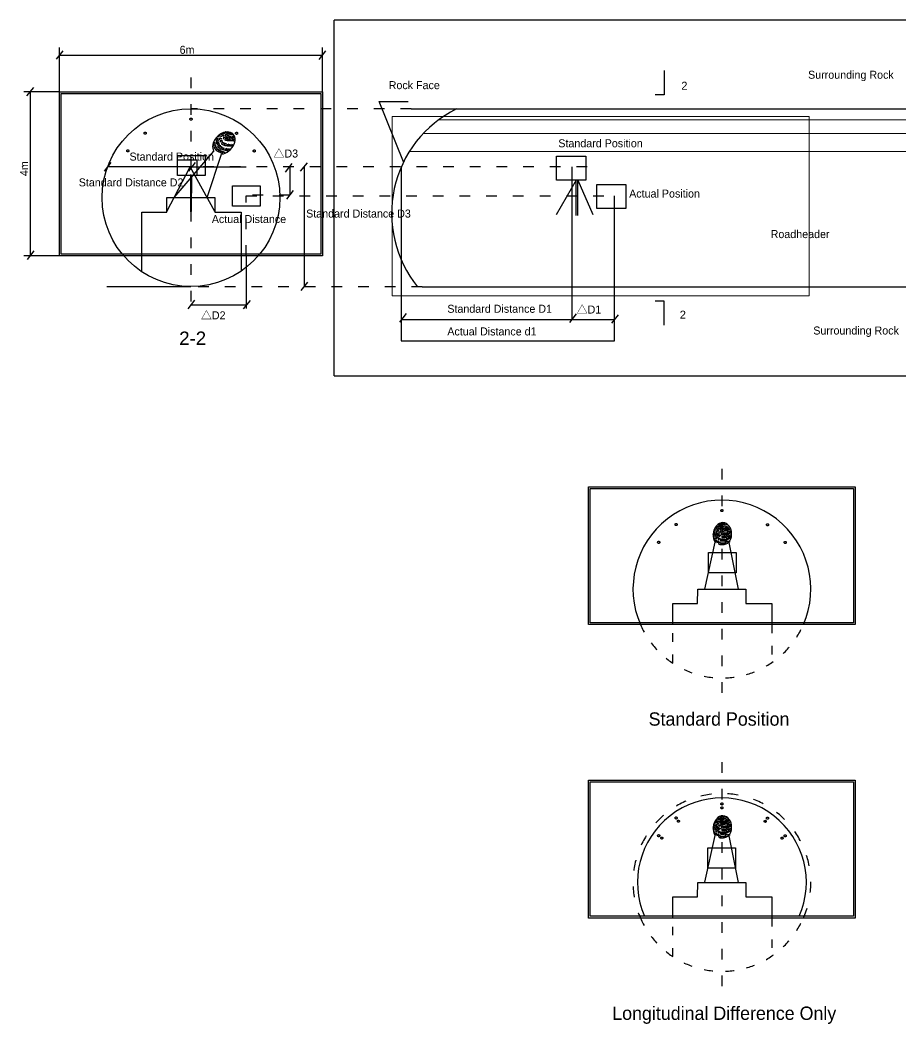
# Model space of a CAD drawing. Header units: millimetres. Extents: x -303 to 2557, y -529 to 648.
# Drawn here: x -303 to 687, y -529 to 600 of the extents above; entities that cross this region are included whole.
import ezdxf

# ---------------------------------------------------------------- set-up
doc = ezdxf.new("R2010")
doc.units = ezdxf.units.MM
doc.linetypes.add('ACAD_ISO02W100', pattern=[15, 12, -3])
doc.linetypes.add('ACAD_ISO03W100', pattern=[30, 12, -18])
doc.styles.get("Standard").update_dxf_attribs({"font": 'Arial.ttf'})
doc.styles.add('宋体', font='Songti TC.ttf', dxfattribs={"height": 3})
picture_1 = doc.add_image_def('image1.png', size_in_pixel=(2374, 1020))
picture_2 = doc.add_image_def('image2.png', size_in_pixel=(310, 254))
picture_3 = doc.add_image_def('image3.png', size_in_pixel=(440, 322))

msp = doc.modelspace()

# ---------------------------------------------------------------- linework, layer by layer
for p, q in [((50, 200), (50, 600)), ((421.22081, 543.16139), (421.22081, 516.10044)), ((127.86293, 440.38008), (100.59056, 508.52772)), ((100.59056, 508.52772), (133.16589, 508.52772)), ((421.22081, 516.10044), (410.92556, 516.10044)), ((-130.28827, 400.35521), (-85.36796, 452.57634)), ((-74.96199, 453.81582), (-74.96199, 453.81582)), ((-92.9691, 400.35521), (-76.95694, 449.30711)), ((-138.47361, 384.79966), (-112.04283, 435.02911)), ((-84.41217, 384.79966), (-112.04283, 435.02911)), ((421.22081, 283.89956), (410.92556, 283.89956)), ((421.22081, 256.83861), (421.22081, 283.89956)), ((466.93741, -39.92779), (478.27853, 12.62517)), ((504.62673, -40.16105), (493.99283, 12.19571)), ((466.93741, -369.69859), (478.27853, -317.14563)), ((504.62673, -369.93185), (493.99283, -317.57509))]:
    msp.add_line(p, q)
at = {"ltscale": 1.5}
for p, q in [((-255.3302, 565.49707), (-262.90302, 555.86364)), ((-259.22417, 519.3031), (-259.22417, 569.3031)), ((40.10303, 565.24315), (32.53021, 555.60972)), ((36.77583, 519.3031), (36.77583, 569.3031)), ((36.77583, 560.28293), (-259.22417, 560.28293)), ((-288.52054, 524.34181), (-296.09337, 514.70838)), ((-259.22417, 519.3031), (-299.22417, 519.3031)), ((-292.28503, 519.3031), (-292.28503, 334.70645)), ((-201.39054, 439.84581), (-208.96337, 430.21239)), ((-111.22417, 435.0291), (-205.17695, 435.0291)), ((-106.49942, 439.73483), (-114.07225, 430.1014)), ((-111.22417, 435.0291), (-49.02417, 435.0291)), ((2.40324, 438.6004), (-5.16959, 428.96697)), ((-0.06942, 435.0291), (-0.06942, 403.0291)), ((19.31752, 439.59778), (11.7447, 429.96435)), ((16.1857, 435.0291), (16.1857, 300)), ((125.3775, 435.0291), (125.3775, 263.16598)), ((317.25172, 435.02911), (317.25172, 263.16598)), ((3.81586, 408.15132), (-3.75696, 398.51789)), ((365.1775, 239.28028), (365.1775, 402.19356)), ((-287.78603, 340.37456), (-295.35885, 330.74113)), ((-259.22417, 334.70645), (-299.22417, 334.70645)), ((-49.02418, 334.70649), (-49.02417, 275.4737)), ((20.04249, 305.30315), (12.46966, 295.66972)), ((-111.22417, 300), (-205.73101, 300)), ((-107.08443, 284.97577), (-114.65726, 275.34234)), ((-44.80136, 284.68554), (-52.37419, 275.05211)), ((-49.02417, 279.36035), (-111.22417, 279.36035)), ((130.76713, 269.81966), (123.1943, 260.18624)), ((125.3775, 263.16598), (317.25172, 263.16598)), ((125.3775, 263.16598), (125.3775, 239.28028)), ((321.99911, 269.49936), (314.42628, 259.86593)), ((317.25172, 263.16598), (365.1775, 263.16598)), ((369.22078, 268.59043), (361.64795, 258.957)), ((125.3775, 239.28028), (365.1775, 239.28028))]:
    msp.add_line(p, q, dxfattribs=at)
at = {"linetype": 'ACAD_ISO03W100'}
for p, q in [((-111.22417, 535.51027), (-111.22417, 265.97323)), ((421.22081, 516.10044), (421.22081, 516.10044)), ((-82.95785, 465.42835), (-82.63232, 467.59749)), ((-82.63232, 467.59749), (-80.57062, 466.07909)), ((-82.63232, 463.36766), (-82.30678, 465.53681)), ((-82.4153, 467.70595), (-80.57062, 466.94675)), ((-82.30678, 465.53681), (-80.24509, 464.0184)), ((-82.30678, 460.9816), (-81.98125, 463.15075)), ((-82.08977, 465.64526), (-80.24509, 464.88606)), ((-81.98125, 463.15075), (-79.91956, 461.63234)), ((-81.76423, 463.2592), (-79.91956, 462.5)), ((-80.24509, 468.24823), (-79.91956, 470.41738)), ((-79.91956, 470.41738), (-77.85787, 468.89898)), ((-79.70254, 470.52583), (-77.85787, 469.76664)), ((-79.15999, 465.21143), (-78.83446, 467.38058)), ((-78.83446, 467.38058), (-76.77276, 465.86218)), ((-78.61744, 467.48903), (-76.77276, 466.72984)), ((-78.1834, 462.60846), (-77.85787, 464.7776)), ((-77.85787, 464.7776), (-75.79617, 463.2592)), ((-77.64085, 464.88606), (-75.79617, 464.12686)), ((-76.98979, 470.74275), (-76.66426, 472.91189)), ((-76.66426, 472.91189), (-74.60256, 471.39349)), ((-76.55575, 468.57361), (-76.23022, 470.74275)), ((-76.44724, 473.02035), (-74.60256, 472.26115)), ((-76.23022, 470.74275), (-74.16852, 469.22435)), ((-76.0132, 470.85121), (-74.16852, 470.09201)), ((-74.49405, 466.18755), (-74.16852, 468.35669)), ((-74.16852, 468.35669), (-72.10683, 466.83829)), ((-73.95151, 468.46515), (-72.10683, 467.70595)), ((-73.51746, 471.61041), (-73.19193, 473.77955)), ((-73.19193, 473.77955), (-71.13024, 472.26115)), ((-72.97491, 473.88801), (-71.13024, 473.12881)), ((-72.32385, 469.54972), (-71.99832, 471.71887)), ((-71.99832, 471.71887), (-69.93662, 470.20047)), ((-71.99832, 464.88606), (-71.67278, 467.05521)), ((-71.7813, 471.82732), (-69.93662, 471.06813)), ((-71.67278, 467.05521), (-69.61109, 465.53681)), ((-71.45577, 467.16366), (-69.61109, 466.40446)), ((-70.47918, 468.24823), (-70.15365, 470.41738)), ((-70.15365, 470.41738), (-68.09195, 468.89898)), ((-69.93663, 470.52583), (-68.09195, 469.76664)), ((-69.61109, 471.93578), (-69.28556, 474.10492)), ((-69.28556, 474.10492), (-67.22387, 472.58652)), ((-69.06854, 474.21338), (-67.22387, 473.45418)), ((-68.96003, 464.0184), (-68.6345, 466.18755)), ((-68.6345, 466.18755), (-66.57281, 464.66915)), ((-68.41749, 466.296), (-66.57281, 465.53681)), ((-68.09195, 467.16366), (-67.76642, 469.33281)), ((-67.76642, 469.33281), (-65.70473, 467.81441)), ((-67.54941, 469.44126), (-65.70473, 468.68207)), ((-66.78983, 470.95967), (-66.4643, 473.12881)), ((-66.4643, 473.12881), (-64.4026, 471.61041)), ((-66.24728, 473.23727), (-64.4026, 472.47807)), ((-65.3792, 464.12686), (-65.05367, 466.296)), ((-65.05367, 466.296), (-62.99197, 464.7776)), ((-64.83665, 466.40446), (-62.99197, 465.64526)), ((-64.61963, 467.16366), (-64.29409, 469.33281)), ((-64.29409, 469.33281), (-62.2324, 467.81441)), ((-64.07708, 469.44126), (-62.2324, 468.68207)), ((-85.99613, 460.2224), (-85.6706, 462.39155)), ((-85.6706, 462.39155), (-83.60891, 460.87315)), ((-85.45359, 462.5), (-83.60891, 461.7408)), ((-85.45358, 457.72789), (-85.12805, 459.89703)), ((-85.12805, 459.89703), (-83.06636, 458.37863)), ((-84.91103, 460.00549), (-83.06636, 459.24629)), ((-84.25997, 455.55874), (-83.93444, 457.72789)), ((-83.93444, 457.72789), (-81.87274, 456.20948)), ((-83.71742, 457.83634), (-81.87274, 457.07714)), ((-82.74082, 453.3896), (-82.41529, 455.55874)), ((-82.41529, 455.55874), (-80.3536, 454.04034)), ((-82.19828, 455.6672), (-80.3536, 454.908)), ((-81.4387, 459.13783), (-81.11317, 461.30697)), ((-81.11317, 461.30697), (-79.05148, 459.78857)), ((-80.89615, 461.41543), (-79.05148, 460.65623)), ((-80.57062, 457.29405), (-80.24509, 459.4632)), ((-80.3536, 451.97965), (-80.02807, 454.1488)), ((-80.24509, 459.4632), (-78.1834, 457.9448)), ((-80.02807, 459.57166), (-78.1834, 458.81246)), ((-80.02807, 454.1488), (-77.96638, 452.63039)), ((-79.81105, 454.25725), (-77.96638, 453.49805)), ((-78.72595, 455.88411), (-78.40042, 458.05326)), ((-78.40042, 458.05326), (-76.33872, 456.53486)), ((-78.1834, 458.16171), (-76.33872, 457.40251)), ((-77.96638, 450.67817), (-77.64084, 452.84731)), ((-77.64084, 452.84731), (-75.57915, 451.32891)), ((-77.42383, 452.95577), (-75.57915, 452.19657)), ((-76.33872, 460.43931), (-76.01319, 462.60846)), ((-76.12171, 454.36571), (-75.79617, 456.53486)), ((-76.01319, 462.60846), (-73.9515, 461.09006)), ((-75.79617, 462.71691), (-73.9515, 461.95772)), ((-75.79617, 456.53486), (-73.73448, 455.01645)), ((-75.57916, 456.64331), (-73.73448, 455.88411)), ((-75.57915, 450.02742), (-75.25362, 452.19657)), ((-75.25362, 452.19657), (-73.19193, 450.67817)), ((-75.0366, 452.30502), (-73.19193, 451.54582)), ((-73.62597, 459.24629), (-73.30044, 461.41543)), ((-73.30044, 461.41543), (-71.23875, 459.89703)), ((-73.08343, 461.52389), (-71.23875, 460.76469)), ((-72.43236, 453.49805), (-72.10683, 455.6672)), ((-72.10683, 455.6672), (-70.04514, 454.1488)), ((-71.88981, 455.77565), (-70.04514, 455.01645)), ((-70.15365, 458.37863), (-69.82811, 460.54777)), ((-69.82811, 460.54777), (-67.76642, 459.02937)), ((-69.6111, 460.65623), (-67.76642, 459.89703)), ((-69.61109, 453.17268), (-69.28556, 455.34183)), ((-69.28556, 455.34183), (-67.22387, 453.82342)), ((-69.06854, 455.45028), (-67.22387, 454.69108)), ((-68.01686, 457.909), (-67.69133, 460.07815)), ((-67.69133, 460.07815), (-65.62964, 458.55975)), ((-67.47431, 460.1866), (-65.62964, 459.4274)), ((-66.13877, 458.05326), (-65.81324, 460.2224)), ((-65.81324, 460.2224), (-63.75155, 458.704)), ((-65.59622, 460.33086), (-63.75155, 459.57166)), ((-111.22417, 384.17488), (-111.22417, 435.02911)), ((-49.02418, 334.70649), (-48.98655, 402.19356)), ((-0.06942, 403.0291), (-49.02417, 403.0291)), ((421.22081, 283.89956), (421.22081, 283.89956)), ((484.96388, 34.01979), (486.92506, 34.38445)), ((487.73294, 34.00465), (489.69412, 34.36931)), ((478.19053, 22.19789), (477.28551, 24.19591)), ((477.28551, 24.19591), (479.84131, 24.04104)), ((477.4088, 24.40486), (479.36998, 24.76952)), ((478.89553, 25.6192), (477.99051, 27.61722)), ((477.99051, 27.61722), (480.54631, 27.46236)), ((478.1138, 27.82617), (480.07498, 28.19083)), ((480.09113, 20.59765), (479.18611, 22.59567)), ((479.18611, 22.59567), (481.74191, 22.44081)), ((479.3094, 22.80462), (481.27058, 23.16928)), ((480.63401, 28.1265), (479.72898, 30.12452)), ((479.72898, 30.12452), (482.28479, 29.96966)), ((479.85227, 30.33347), (481.81345, 30.69813)), ((481.00771, 23.879), (480.10269, 25.87702)), ((480.10269, 25.87702), (482.65849, 25.72216)), ((480.22598, 26.08597), (482.18716, 26.45063)), ((482.11159, 26.2683), (481.20657, 28.26632)), ((481.20657, 28.26632), (483.76237, 28.11146)), ((481.32986, 28.47527), (483.29104, 28.83993)), ((483.18981, 29.96966), (482.28479, 31.96768)), ((482.28479, 31.96768), (484.84059, 31.81282)), ((483.29507, 22.30965), (482.39005, 24.30767)), ((482.39005, 24.30767), (484.94585, 24.1528)), ((482.40808, 32.17663), (484.36926, 32.54129)), ((482.51334, 24.51662), (484.47452, 24.88128)), ((484.4522, 25.7057), (483.54718, 27.70372)), ((483.54718, 27.70372), (486.10298, 27.54886)), ((483.67046, 27.91267), (485.63165, 28.27733)), ((485.2874, 29.04285), (484.38237, 31.04088)), ((484.38237, 31.04088), (486.93818, 30.88601)), ((484.50566, 31.24982), (486.46684, 31.61449)), ((485.74562, 31.81282), (484.84059, 33.81084)), ((484.84059, 33.81084), (487.3964, 33.65597)), ((486.06988, 21.12703), (485.16485, 23.12505)), ((485.16485, 23.12505), (487.72066, 22.97018)), ((485.28814, 23.334), (487.24932, 23.69866)), ((486.90653, 24.93072), (486.00151, 26.92874)), ((486.00151, 26.92874), (488.55731, 26.77388)), ((486.1248, 27.13769), (488.08598, 27.50235)), ((487.3355, 28.27853), (486.43048, 30.27655)), ((486.43048, 30.27655), (488.98629, 30.12168)), ((486.55377, 30.4855), (488.51495, 30.85016)), ((488.10901, 20.90016), (487.20398, 22.89819)), ((487.20398, 22.89819), (489.75979, 22.74332)), ((487.32727, 23.10713), (489.28845, 23.4718)), ((488.51467, 31.79768), (487.60965, 33.7957)), ((487.60965, 33.7957), (490.16545, 33.64084)), ((489.75173, 25.01383), (488.8467, 27.01185)), ((488.8467, 27.01185), (491.40251, 26.85699)), ((488.96999, 27.2208), (490.93117, 27.58546)), ((490.36387, 21.22494), (489.45884, 23.22297)), ((489.45884, 23.22297), (492.01465, 23.0681)), ((489.58213, 23.43191), (491.54331, 23.79658)), ((490.9069, 28.31935), (490.00187, 30.31737)), ((490.00187, 30.31737), (492.55768, 30.16251)), ((490.12516, 30.52632), (492.08634, 30.89098)), ((492.4, 26.21339), (491.49498, 28.21142)), ((491.49498, 28.21142), (494.05078, 28.05655)), ((491.61827, 28.42036), (493.57945, 28.78503)), ((492.91967, 23.0681), (492.01465, 25.06612)), ((492.01465, 25.06612), (494.57045, 24.91126)), ((492.13794, 25.27507), (494.09912, 25.63973)), ((494.54566, 21.20417), (493.64064, 23.20219)), ((493.64064, 23.20219), (496.19644, 23.04733)), ((493.76393, 23.41114), (495.72511, 23.7758)), ((495.39408, 23.27349), (494.48906, 25.27151)), ((494.48906, 25.27151), (497.04486, 25.11664)), ((494.61235, 25.48046), (496.57353, 25.84512)), ((477.01295, 19.37835), (476.10793, 21.37637)), ((476.10793, 21.37637), (478.66373, 21.2215)), ((476.23122, 21.58532), (478.1924, 21.94998)), ((478.16473, 14.57373), (477.25971, 16.57175)), ((477.25971, 16.57175), (479.81551, 16.41688)), ((477.383, 16.78069), (479.34418, 17.14536)), ((478.87225, 17.72544), (477.96723, 19.72347)), ((477.96723, 19.72347), (480.52303, 19.5686)), ((478.09052, 19.93241), (480.0517, 20.29708)), ((479.28428, 12.46955), (478.37925, 14.46757)), ((478.37925, 14.46757), (480.93506, 14.31271)), ((478.50254, 14.67652), (480.46372, 15.04118)), ((480.69535, 16.24671), (479.79032, 18.24473)), ((479.79032, 18.24473), (482.34613, 18.08986)), ((479.91361, 18.45368), (481.87479, 18.81834)), ((481.17021, 11.68747), (480.26519, 13.68549)), ((480.26519, 13.68549), (482.82099, 13.53063)), ((480.38848, 13.89444), (482.34966, 14.2591)), ((481.62587, 19.44884), (480.72084, 21.44686)), ((480.72084, 21.44686), (483.27665, 21.292)), ((480.84413, 21.65581), (482.80531, 22.02047)), ((482.80019, 14.86656), (481.89517, 16.86459)), ((481.89517, 16.86459), (484.45097, 16.70972)), ((482.91567, 10.62703), (482.01065, 12.62505)), ((482.01065, 12.62505), (484.56645, 12.47019)), ((482.01846, 17.07353), (483.97964, 17.4382)), ((482.13393, 12.834), (484.09511, 13.19866)), ((483.4682, 18.33295), (482.56317, 20.33097)), ((482.56317, 20.33097), (485.11898, 20.1761)), ((482.68646, 20.53991), (484.64764, 20.90458)), ((485.06397, 13.93884), (484.15894, 15.93686)), ((484.15894, 15.93686), (486.71475, 15.782)), ((484.28223, 16.14581), (486.24341, 16.51047)), ((485.48145, 9.68974), (484.57642, 11.68776)), ((484.57642, 11.68776), (487.13223, 11.5329)), ((484.69971, 11.89671), (486.66089, 12.26137)), ((486.90653, 17.30649), (486.00151, 19.30451)), ((486.00151, 19.30451), (488.55731, 19.14965)), ((486.90653, 13.7046), (486.00151, 15.70262)), ((486.00151, 15.70262), (488.55731, 15.54776)), ((486.1248, 19.51346), (488.08598, 19.87812)), ((486.1248, 15.91157), (488.08598, 16.27623)), ((488.20571, 9.69268), (487.30069, 11.6907)), ((487.30069, 11.6907), (489.8565, 11.53584)), ((487.42398, 11.89965), (489.38516, 12.26431)), ((489.43405, 17.51785), (488.52903, 19.51588)), ((488.52903, 19.51588), (491.08484, 19.36101)), ((489.5306, 14.10643), (488.62557, 16.10445)), ((488.62557, 16.10445), (491.18138, 15.94958)), ((488.65232, 19.72482), (490.6135, 20.08949)), ((488.74886, 16.3134), (490.71004, 16.67806)), ((490.76152, 11.53584), (489.85649, 13.53386)), ((489.85649, 13.53386), (492.4123, 13.379)), ((489.97978, 13.74281), (491.94096, 14.10747)), ((491.79029, 14.9334), (490.88526, 16.93142)), ((490.88526, 16.93142), (493.44107, 16.77656)), ((491.00855, 17.14037), (492.96973, 17.50503)), ((491.98986, 19.36101), (491.08483, 21.35903)), ((491.08483, 21.35903), (493.64064, 21.20417)), ((491.20812, 21.56798), (493.1693, 21.93264)), ((493.47429, 11.52463), (492.56927, 13.52265)), ((492.56927, 13.52265), (495.12507, 13.36778)), ((492.69255, 13.7316), (494.65374, 14.09626)), ((494.34609, 16.77656), (493.44107, 18.77458)), ((493.44107, 18.77458), (495.99687, 18.61972)), ((493.56435, 18.98353), (495.52554, 19.34819)), ((486.00151, -234.7768), (486.00151, -504.31383)), ((478.89553, -304.1516), (477.99051, -302.15357)), ((477.99051, -302.15357), (480.54631, -302.30844)), ((478.1138, -301.94463), (480.07498, -301.57996)), ((480.63401, -301.6443), (479.72899, -299.64628)), ((479.72899, -299.64628), (482.28479, -299.80114)), ((479.85227, -299.43733), (481.81346, -299.07267)), ((481.00771, -305.8918), (480.10269, -303.89378)), ((480.10269, -303.89378), (482.6585, -304.04864)), ((480.22598, -303.68483), (482.18716, -303.32017)), ((482.11159, -303.5025), (481.20657, -301.50448)), ((481.20657, -301.50448), (483.76237, -301.65934)), ((481.32986, -301.29553), (483.29104, -300.93087)), ((483.18981, -299.80114), (482.28479, -297.80312)), ((482.28479, -297.80312), (484.84059, -297.95798)), ((482.40808, -297.59417), (484.36926, -297.22951)), ((484.4522, -304.0651), (483.54718, -302.06708)), ((483.54718, -302.06708), (486.10298, -302.22194)), ((483.67047, -301.85813), (485.63165, -301.49347)), ((485.2874, -300.72795), (484.38237, -298.72992)), ((484.38237, -298.72992), (486.93818, -298.88479)), ((484.50566, -298.52098), (486.46684, -298.15631)), ((485.74562, -297.95798), (484.84059, -295.95996)), ((484.84059, -295.95996), (487.3964, -296.11483)), ((484.96388, -295.75101), (486.92506, -295.38635)), ((486.90653, -304.84008), (486.00151, -302.84206)), ((486.00151, -302.84206), (488.55731, -302.99692)), ((486.1248, -302.63311), (488.08598, -302.26845)), ((487.33551, -301.49227), (486.43048, -299.49425)), ((486.43048, -299.49425), (488.98629, -299.64911)), ((486.55377, -299.2853), (488.51495, -298.92064)), ((488.51467, -297.97312), (487.60965, -295.9751)), ((487.60965, -295.9751), (490.16545, -296.12996)), ((487.73294, -295.76615), (489.69412, -295.40149)), ((489.75173, -304.75697), (488.8467, -302.75895)), ((488.8467, -302.75895), (491.40251, -302.91381)), ((488.96999, -302.55), (490.93117, -302.18534)), ((490.9069, -301.45145), (490.00187, -299.45342)), ((490.00187, -299.45342), (492.55768, -299.60829)), ((490.12516, -299.24448), (492.08634, -298.87981)), ((492.4, -303.5574), (491.49498, -301.55938)), ((491.49498, -301.55938), (494.05079, -301.71425)), ((491.61827, -301.35044), (493.57945, -300.98577)), ((492.91967, -306.7027), (492.01465, -304.70467)), ((492.01465, -304.70467), (494.57045, -304.85954)), ((492.13794, -304.49573), (494.09912, -304.13106)), ((495.39408, -306.49731), (494.48906, -304.49929)), ((494.48906, -304.49929), (497.04486, -304.65415)), ((494.61235, -304.29034), (496.57353, -303.92568)), ((477.01295, -310.39245), (476.10793, -308.39443)), ((476.10793, -308.39443), (478.66374, -308.54929)), ((476.23122, -308.18548), (478.1924, -307.82082)), ((478.16473, -315.19707), (477.25971, -313.19905)), ((477.25971, -313.19905), (479.81551, -313.35392)), ((478.19053, -307.57291), (477.28551, -305.57489)), ((477.28551, -305.57489), (479.84131, -305.72975)), ((477.383, -312.9901), (479.34418, -312.62544)), ((477.4088, -305.36594), (479.36998, -305.00128)), ((478.87225, -312.04536), (477.96723, -310.04733)), ((477.96723, -310.04733), (480.52303, -310.2022)), ((478.09052, -309.83839), (480.0517, -309.47372)), ((479.28428, -317.30125), (478.37925, -315.30323)), ((478.37925, -315.30323), (480.93506, -315.45809)), ((478.50254, -315.09428), (480.46372, -314.72962)), ((480.09113, -309.17315), (479.18611, -307.17513)), ((479.18611, -307.17513), (481.74192, -307.32999)), ((479.3094, -306.96618), (481.27058, -306.60152)), ((480.69535, -313.52409), (479.79032, -311.52607)), ((479.79032, -311.52607), (482.34613, -311.68093)), ((479.91361, -311.31712), (481.87479, -310.95246)), ((481.17021, -318.08333), (480.26519, -316.08531)), ((480.26519, -316.08531), (482.82099, -316.24017)), ((480.38848, -315.87636), (482.34966, -315.5117)), ((481.62587, -310.32196), (480.72084, -308.32394)), ((480.72084, -308.32394), (483.27665, -308.4788)), ((480.84413, -308.11499), (482.80531, -307.75033)), ((482.80019, -314.90424), (481.89517, -312.90621)), ((481.89517, -312.90621), (484.45098, -313.06108)), ((482.01846, -312.69727), (483.97964, -312.3326)), ((483.29507, -307.46115), (482.39005, -305.46313)), ((482.39005, -305.46313), (484.94585, -305.618)), ((482.51334, -305.25418), (484.47452, -304.88952)), ((483.4682, -311.43785), (482.56317, -309.43983)), ((482.56317, -309.43983), (485.11898, -309.5947)), ((482.68646, -309.23088), (484.64764, -308.86622)), ((485.06397, -315.83196), (484.15894, -313.83394)), ((484.15894, -313.83394), (486.71475, -313.9888)), ((484.28223, -313.62499), (486.24341, -313.26033)), ((486.06988, -308.64377), (485.16485, -306.64575)), ((485.16485, -306.64575), (487.72066, -306.80061)), ((485.28814, -306.4368), (487.24932, -306.07214)), ((486.90653, -312.46431), (486.00151, -310.46629)), ((486.00151, -310.46629), (488.55731, -310.62115)), ((486.90653, -316.0662), (486.00151, -314.06818)), ((486.00151, -314.06818), (488.55731, -314.22304)), ((486.1248, -310.25734), (488.08598, -309.89268)), ((486.1248, -313.85923), (488.08598, -313.49457)), ((488.10901, -308.87064), (487.20398, -306.87261)), ((487.20398, -306.87261), (489.75979, -307.02748)), ((487.32727, -306.66367), (489.28845, -306.299)), ((489.43406, -312.25295), (488.52903, -310.25492)), ((488.52903, -310.25492), (491.08484, -310.40979)), ((489.5306, -315.66437), (488.62557, -313.66635)), ((488.62557, -313.66635), (491.18138, -313.82122)), ((488.65232, -310.04598), (490.6135, -309.68131)), ((488.74886, -313.4574), (490.71004, -313.09274)), ((490.36387, -308.54585), (489.45884, -306.54783)), ((489.45884, -306.54783), (492.01465, -306.7027)), ((489.58213, -306.33889), (491.54331, -305.97422)), ((489.97978, -316.02799), (491.94097, -315.66333)), ((491.79029, -314.8374), (490.88526, -312.83938)), ((490.88526, -312.83938), (493.44107, -312.99424)), ((491.00855, -312.63043), (492.96973, -312.26577)), ((491.98986, -310.40979), (491.08484, -308.41177)), ((491.08484, -308.41177), (493.64064, -308.56663)), ((491.20812, -308.20282), (493.16931, -307.83816)), ((492.69255, -316.0392), (494.65374, -315.67454)), ((494.34609, -312.99424), (493.44107, -310.99622)), ((493.44107, -310.99622), (495.99687, -311.15108)), ((493.56436, -310.78727), (495.52554, -310.42261)), ((494.54566, -308.56663), (493.64064, -306.56861)), ((493.64064, -306.56861), (496.19644, -306.72347)), ((493.76393, -306.35966), (495.72511, -305.995)), ((482.91567, -319.14377), (482.01065, -317.14575)), ((482.01065, -317.14575), (484.56645, -317.30061)), ((482.13393, -316.9368), (484.09512, -316.57214)), ((485.48145, -320.08106), (484.57642, -318.08304)), ((484.57642, -318.08304), (487.13223, -318.2379)), ((484.69971, -317.87409), (486.66089, -317.50943)), ((488.20572, -320.07812), (487.30069, -318.08009)), ((487.30069, -318.08009), (489.8565, -318.23496)), ((487.42398, -317.87115), (489.38516, -317.50648)), ((490.76152, -318.23496), (489.8565, -316.23694)), ((489.8565, -316.23694), (492.4123, -316.3918)), ((493.47429, -318.24617), (492.56927, -316.24815)), ((492.56927, -316.24815), (495.12507, -316.40302))]:
    msp.add_line(p, q, dxfattribs=at)
at = {"linetype": 'ACAD_ISO03W100', "transparency": 33554546}
for p, q in [((136.29687, 500), (-111.10981, 500.28293)), ((334.50344, 435.02911), (-112.47419, 435.0291)), ((148.87646, 300), (-111.22417, 300))]:
    msp.add_line(p, q, dxfattribs=at)
at = {"lineweight": 25}
for p, q in [((136.29687, 500), (1100, 500)), ((-111.44289, 384.79966), (-111.22417, 425)), ((-110.4429, 384.79422), (-110.22419, 424.99456)), ((148.87646, 300), (1100, 300))]:
    msp.add_line(p, q, dxfattribs=at)
at = {"lineweight": 15, "transparency": 33554521}
for p, q in [((167.47475, 487.81826), (947.54698, 487.81826)), ((149.93944, 472.23762), (945.33447, 472.23762)), ((134.51373, 452.28429), (946.73281, 452.28429))]:
    msp.add_line(p, q, dxfattribs=at)
at = {"transparency": 33554511}
for p, q in [((322.03798, 420), (299.64571, 381.05132)), ((322.03798, 380.26244), (322.03798, 420)), ((324.03798, 380.26244), (324.03798, 420)), ((324.03798, 420), (340.63427, 381.42718))]:
    msp.add_line(p, q, dxfattribs=at)
at = {"linetype": 'ACAD_ISO03W100', "transparency": 33554541}
msp.add_line((-48.98655, 402.19356), (365.1775, 402.19356), dxfattribs=at)
at = {"linetype": 'ACAD_ISO03W100', "transparency": 33554600}
msp.add_line((486.00151, 95.22727), (486.00151, -174.30977), dxfattribs=at)
at = {"lineweight": 25}
msp.add_lwpolyline([(50, 200), (1100, 200), (1100, 600), (50, 600)], dxfattribs=at)
for points in [[(-259.22417, 519.3031), (36.77583, 519.3031), (36.77583, 334.7065), (-259.22417, 334.70645)], [(-257.22417, 517.3031), (34.77583, 517.3031), (34.77583, 336.7065), (-257.22417, 336.70645)], [(336.0015, 75), (636.0015, 75), (636.0015, -80), (336.0015, -80)], [(338.0015, 73), (634.0015, 73), (634.0015, -78), (338.0015, -78)], [(336.0015, -255.00406), (636.0015, -255.00406), (636.0015, -410.00406), (336.0015, -410.00406)], [(338.0015, -257.00406), (634.0015, -257.00406), (634.0015, -408.00406), (338.0015, -408.00406)]]:
    msp.add_lwpolyline(points, close=True)
for points in [[(-138.49045, 384), (-138.50728, 384), (-138.47361, 400.35521), (-84.41217, 400.35521), (-84.36978, 384), (-84.39097, 384)], [(-166.4449, 316.91232), (-166.4449, 384), (-138.49045, 384)], [(-84.39097, 384), (-54.91852, 384), (-54.91852, 317.64116)], [(458.73523, -56.283), (458.7184, -56.283), (458.75207, -39.92779), (512.81351, -39.92779), (512.85591, -56.283), (512.83471, -56.283)], [(430.78078, -80), (430.78078, -56.283), (458.73523, -56.283)], [(512.83471, -56.283), (542.30716, -56.283), (542.30716, -80)], [(458.73523, -386.28706), (458.7184, -386.28706), (458.75207, -369.93185), (512.81351, -369.93185), (512.85591, -386.28706), (512.83471, -386.28706)], [(430.78078, -410.00406), (430.78078, -386.28706), (458.73523, -386.28706)], [(512.83471, -386.28706), (542.30716, -386.28706), (542.30716, -410.00406)]]:
    msp.add_lwpolyline(points)
at = {"linetype": 'ACAD_ISO03W100', "ltscale": 0.8}
for points in [[(430.78078, -123.37068), (430.78078, -80)], [(542.30716, -80), (542.30716, -122.64184)], [(430.78078, -453.37475), (430.78078, -410.00406)], [(542.30716, -410.00406), (542.30716, -452.6459)]]:
    msp.add_lwpolyline(points, dxfattribs=at)
msp.add_circle((-111.22417, 400.283), 100)
at = {"linetype": 'ACAD_ISO03W100', "lineweight": 30}
for centre, radius in [((-111.18698, 488.58921), 1.2), ((-162.71339, 472.80853), 1.2), ((-59.89427, 472.64308), 1.2), ((-182.29588, 452.86861), 1.2), ((-40.01613, 452.77464), 1.2), ((486.0387, 48.30621), 1.2), ((434.51229, 32.52553), 1.2), ((537.33141, 32.36009), 1.2), ((414.9298, 12.58562), 1.2), ((557.20955, 12.49164), 1.2), ((486.0259, -286.10955), 1.14), ((437.07582, -301.1012), 1.14), ((534.75398, -301.25837), 1.14), ((418.47245, -320.04412), 1.14), ((553.63821, -320.13339), 1.14)]:
    msp.add_circle(centre, radius, dxfattribs=at)
at = {"linetype": 'ACAD_ISO03W100', "lineweight": 30, "transparency": 33554482}
for centre in [(486.0387, -281.69785), (434.51229, -297.47853), (537.33141, -297.64398), (557.20955, -317.51242)]:
    msp.add_circle(centre, 1.2, dxfattribs=at)
at = {"linetype": 'ACAD_ISO02W100', "lineweight": 30, "transparency": 33554475}
msp.add_circle((414.9298, -317.41845), 1.2, dxfattribs=at)
at = {"lineweight": 25}
msp.add_arc((245.28705, 382.58602), 130.87619, 116.21563811, 219.12571582, dxfattribs=at)
for centre, radius, start, end in [((486.00151, -40), 100, 336.42182152, 203.57817848), ((485.99057, -370.00045), 95, 336.42182186, 203.57817814)]:
    msp.add_arc(centre, radius, start, end)
at = {"linetype": 'ACAD_ISO03W100', "ltscale": 0.8}
for centre in [(486.00151, -40), (486.00151, -370.00406)]:
    msp.add_arc(centre, 100, 203.57817848, 336.42182152, dxfattribs=at)
at = {"linetype": 'ACAD_ISO03W100'}
msp.add_arc((486.00151, -370.00406), 100, 336.42182152, 203.57817848, dxfattribs=at)
for centre, major_axis, ratio, start_param, end_param in [((-74.23599, 461.73357), (-10.45242, -9.9787), 0.7198022642, 0.7524997847, 6.1807703267), ((486.48498, 21.35787), (-1.23954, -13.32742), 0.7771248623, 0.8669752189, 5.5122826604), ((486.48498, -308.41293), (-1.23954, -13.32742), 0.7771248623, 0.8669752189, 5.5122826604)]:
    msp.add_ellipse(centre, major_axis=major_axis, ratio=ratio, start_param=start_param, end_param=end_param)
for points in [[(-63.0103, 470.63882), (-69.25095, 472.09426), (-72.37127, 474.38138)], [(-69.25095, 452.75771), (-80.27608, 456.91611), (-83.3964, 467.3121)], [(-64.67448, 457.95571), (-77.15576, 461.07451), (-80.48411, 470.4309)], [(-61.76217, 463.98538), (-76.5317, 468.14378), (-77.15576, 472.92594)], [(-61.9702, 467.3121), (-72.16325, 469.18338), (-73.82742, 473.96554)], [(-75.90764, 450.05475), (-83.18838, 454.00523), (-86.51673, 461.69827)], [(496.90597, 21.40063), (485.55436, 17.3503), (476.22301, 23.13374)], [(496.73303, 24.46292), (486.01736, 20.96253), (477.03677, 26.44556)], [(495.87659, 27.7308), (486.01736, 24.92836), (478.3333, 29.19542)], [(493.99283, 12.19571), (484.80175, 9.65149), (477.74911, 13.53885)], [(496.73303, -305.30788), (486.01736, -308.80826), (477.03677, -303.32524)], [(495.87659, -302.04), (486.01736, -304.84244), (478.33331, -300.57538)], [(496.90597, -308.37017), (485.55436, -312.4205), (476.22301, -306.63706)], [(493.99283, -317.57509), (484.80175, -320.11931), (477.74911, -316.23195)]]:
    msp.add_spline(points, degree=3, dxfattribs=at)
for points, knots in [([(494.72022, 30.04514), (492.06289, 28.81655), (486.96404, 26.84736), (482.4786, 30.10369), (480.31743, 31.75132)], [1.4511446864, 1.4511446864, 1.4511446864, 1.4511446864, 9.5367161606, 17.1122822701, 17.1122822701, 17.1122822701, 17.1122822701]), ([(492.52822, 32.60047), (490.76303, 31.95336), (487.46538, 31.23723), (484.43508, 32.79862), (483.02118, 33.73963)], [4.1018631776, 4.1018631776, 4.1018631776, 4.1018631776, 9.5367161606, 14.4411416346, 14.4411416346, 14.4411416346, 14.4411416346]), ([(496.39572, 17.79124), (492.36002, 15.5894), (485.18043, 11.27943), (479.0218, 16.7415), (476.10793, 19.37835)], [0, 0, 0, 0, 11.7832849277, 22.3996692492, 22.3996692492, 22.3996692492, 22.3996692492]), ([(494.72022, -299.72566), (492.06289, -300.95425), (486.96405, -302.92344), (482.47861, -299.66711), (480.31743, -298.01948)], [1.4511446864, 1.4511446864, 1.4511446864, 1.4511446864, 9.5367161606, 17.1122822701, 17.1122822701, 17.1122822701, 17.1122822701]), ([(492.52822, -297.17033), (490.76303, -297.81743), (487.46538, -298.53357), (484.43508, -296.97218), (483.02118, -296.03117)], [4.1018631776, 4.1018631776, 4.1018631776, 4.1018631776, 9.5367161606, 14.4411416346, 14.4411416346, 14.4411416346, 14.4411416346]), ([(496.39572, -311.97956), (492.36002, -314.1814), (485.18043, -318.49137), (479.0218, -313.0293), (476.10793, -310.39245)], [0, 0, 0, 0, 11.7832849277, 22.3996692492, 22.3996692492, 22.3996692492, 22.3996692492])]:
    msp.add_open_spline(points, degree=3, knots=knots, dxfattribs=at)

# ---------------------------------------------------------------- texts
at = {"linetype": 'ACAD_ISO03W100', "style": '宋体'}
for s, height, p in [('6m', 9, (-123.9822, 562.056)), ('Surrounding Rock', 9, (582.94278, 534.00443)), ('Rock Face', 9, (111.19702, 522.29644)), ('Standard Position', 9, (301.97023, 456.93549)), ('△D3', 9, (-18.38833, 445.40447)), ('Standard Position', 9, (-180.37257, 441.96266)), ('Standard Distance D2', 9, (-237.46425, 412.93401)), ('Actual Position', 9, (381.68094, 400.36171)), ('Standard Distance D3', 9, (18.34205, 377.86814)), ('Actual Distance', 9, (-87.77299, 371.68675)), ('Roadheader', 9, (540.83436, 354.77978)), ('△D2', 9, (-100.00399, 263.41763)), ('Standard Distance D1', 9, (177.135, 270.77719)), ('△D1', 9, (322.6485, 269.93907)), ('Actual Distance d1', 9, (177.135, 245.2803)), ('Surrounding Rock', 9, (588.78392, 246.32042)), ('Standard Position', 15, (403.57173, -193.66124)), ('Longitudinal Difference Only', 15, (362.63665, -524.601))]:
    msp.add_text(s, height=height, dxfattribs=at).set_placement(p)
at = {"linetype": 'ACAD_ISO03W100'}
for s, height, p in [('2', 9, (440.31481, 521.61466)), ('2', 9, (438.56639, 264.12318)), ('2-2', 15, (-124.45531, 234.64861))]:
    msp.add_text(s, height=height, dxfattribs=at).set_placement(p)
at = {"linetype": 'ACAD_ISO03W100', "style": '宋体'}
msp.add_text('4m', height=9, rotation=90, dxfattribs=at).set_placement((-294.4482, 424.47986))

# ---------------------------------------------------------------- pictures from other files: only their frames are drawn
at = {"linetype": 'ACAD_ISO03W100', "lineweight": 0, "transparency": 33554687}
image = msp.add_image(picture_1, insert=(115, 290), size_in_units=(469.02099, 201.51702), dxfattribs=dict(at, brightness=23, contrast=51))
image.dxf.flags = 7
image.dxf.unprotected_set("ltscale", 0)
at = {"linetype": 'ACAD_ISO02W100', "ltscale": 1.5}
image = msp.add_image(picture_3, insert=(-126.4449, 425), size_in_units=(31.04604, 22.72006), dxfattribs=at)
image.dxf.flags = 7
at = {"linetype": 'ACAD_ISO03W100', "transparency": 33554534}
image = msp.add_image(picture_2, insert=(-126.4449, 425), size_in_units=(21.87335, 17.92203), dxfattribs=at)
image.dxf.flags = 7
at = {"linetype": 'ACAD_ISO03W100'}
image = msp.add_image(picture_2, insert=(300, 420), size_in_units=(32.81002, 26.88305), dxfattribs=at)
image.dxf.flags = 7
at = {"ltscale": 1.5}
image = msp.add_image(picture_3, insert=(-64.50957, 390.83353), size_in_units=(31.04604, 22.72006), dxfattribs=at)
image.dxf.flags = 7
image = msp.add_image(picture_2, insert=(345.1775, 388.2203), size_in_units=(32.81002, 26.88305), dxfattribs=at)
image.dxf.flags = 7
at = {"linetype": 'ACAD_ISO02W100', "ltscale": 1.5}
image = msp.add_image(picture_3, insert=(470.90102, -21.56104), size_in_units=(31.04604, 22.72006), dxfattribs=dict(at, fade=32))
image.dxf.flags = 7
image = msp.add_image(picture_3, insert=(470.35602, -353.85729), size_in_units=(31.04604, 22.72006), dxfattribs=dict(at, fade=32))
image.dxf.flags = 7

doc.saveas('drawing.dxf')
